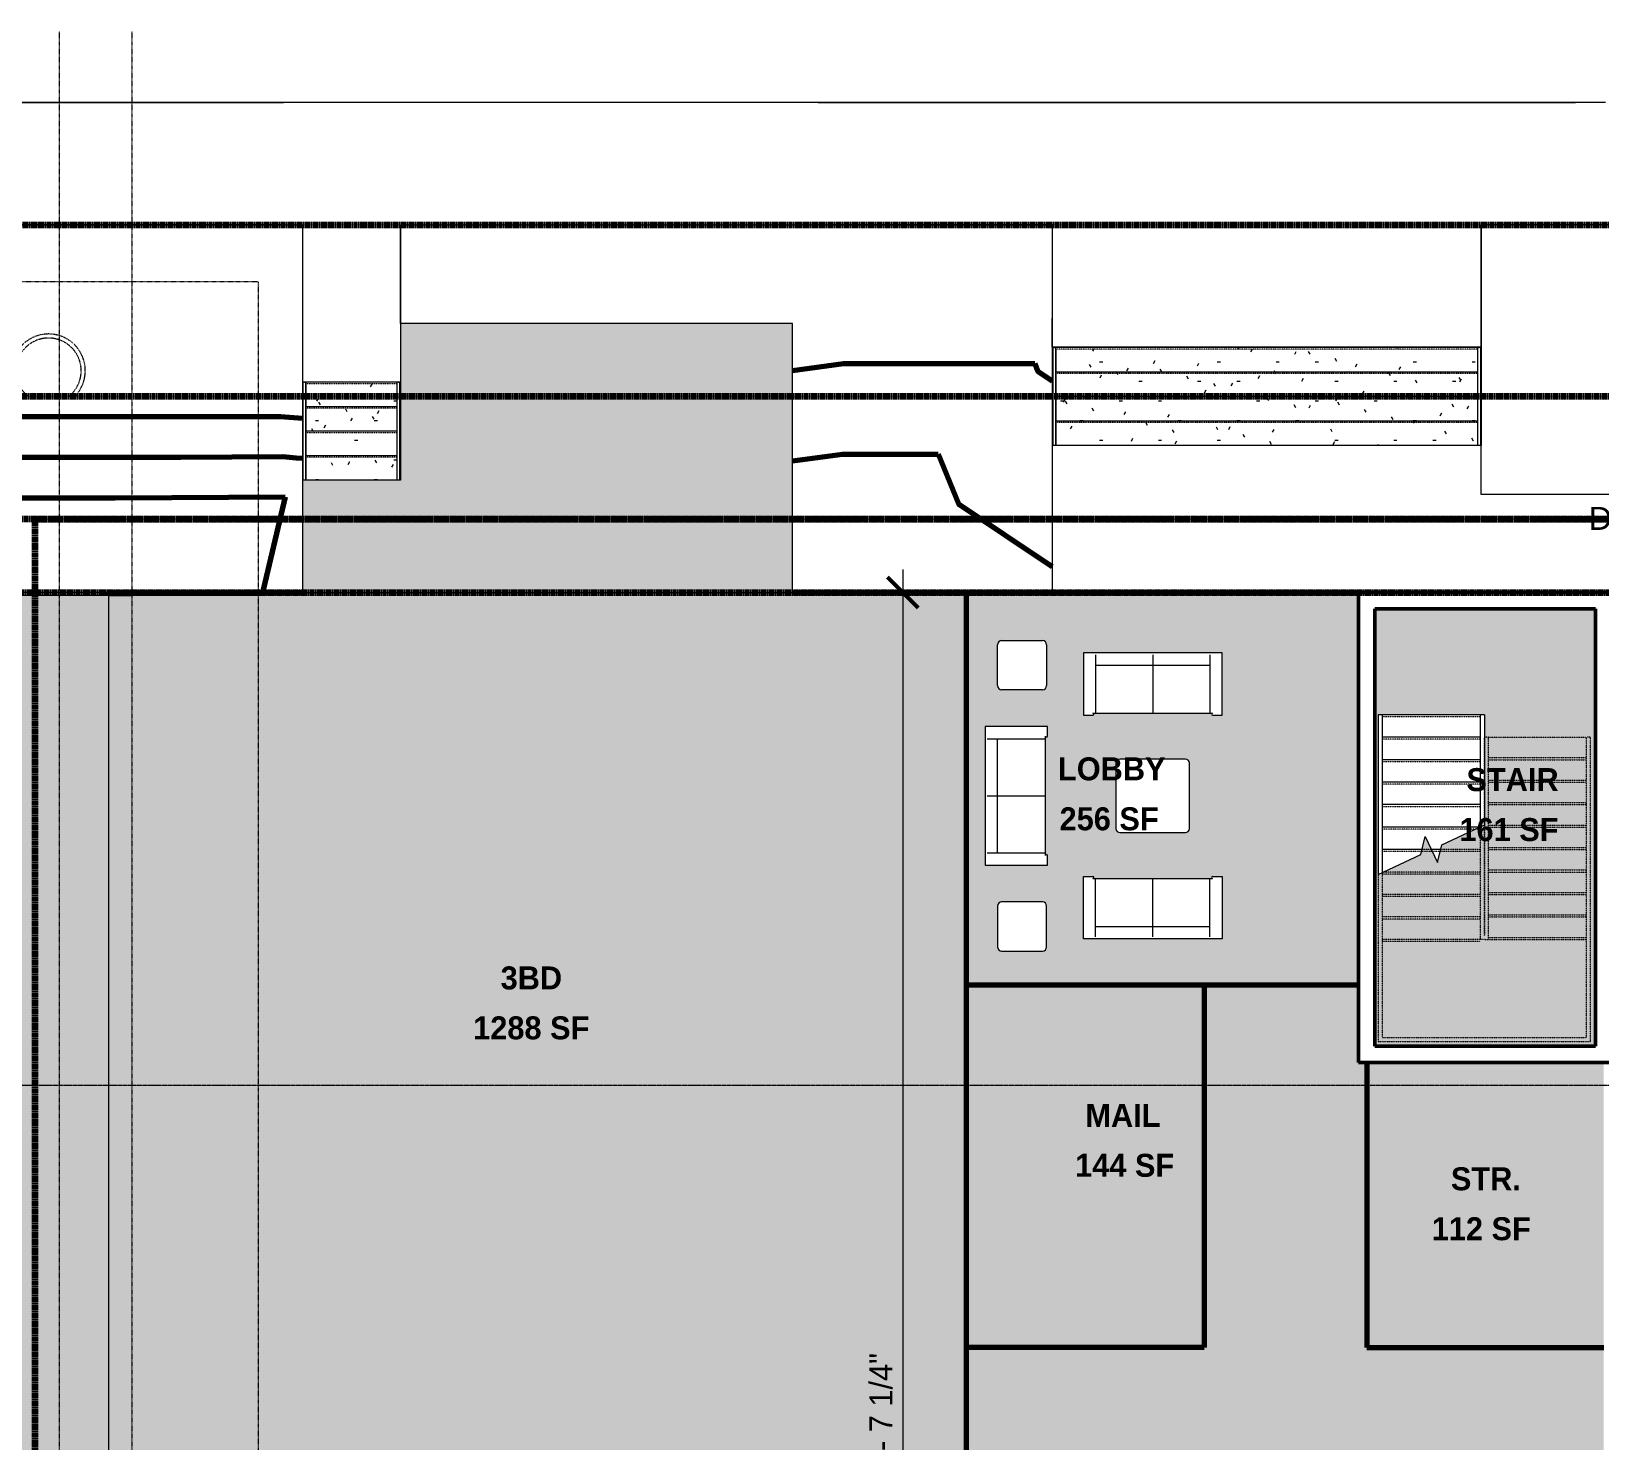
# Model space of a CAD drawing. Header units: inches. Extents: x -4292 to -464, y 9706 to 12474.
# Drawn here: x -1925 to -1157, y 11673 to 12363 of the extents above; entities that cross this region are included whole.
import ezdxf

# ---------------------------------------------------------------- set-up
doc = ezdxf.new("R2010")
doc.units = ezdxf.units.IN
doc.header["$MEASUREMENT"] = 0
for name, pattern in [('Aligning Line 1_8_', [0.25, 0.125, -0.125]), ('Dash', [0.25, 0.125, -0.125]), ('Double Dash 3_8_', [1, 0.375, -0.125, 0.125, -0.125, 0.125, -0.125]), ('Grid Line 1_2_', [0.875, 0.5, -0.125, 0.125, -0.125]), ('Overhead 1_16_', [0.101562, 0.0625, -0.039062])]:
    doc.linetypes.add(name, pattern=pattern)
for name, color, linetype, lineweight in [('A-ANNO-DIMS', 211, 'Continuous', 9), ('A-ANNO-DIMS-120', 211, 'Continuous', 9), ('A-AREA-1', 133, 'Continuous', 70), ('A-AREA-IDEN', 2, 'Continuous', 9), ('A-AREA-PATT-1', 10, 'Continuous', 9), ('A-DETL-GENF-HDLN-1', 9, 'Dash', 9), ('A-FLOR-1', 53, 'Continuous', 13), ('A-FLOR-HRAL-1', 9, 'Continuous', 9), ('A-FLOR-LEVL-TEXT-1', 253, 'Continuous', 9), ('A-FLOR-PATT-1', 254, 'Continuous', 9), ('A-FLOR-PATT-2', 9, 'Continuous', 9), ('A-WALL-1', 253, 'Continuous', 50), ('C-PROP-LINE', 91, 'Double Dash 3_8_', 140), ('C-PROP-LINE-1', 170, 'Double Dash 3_8_', 140), ('C-TOPO', 7, 'Continuous', 9), ('C-TOPO-MAJR-1', 130, 'Continuous', 70), ('G-ANNO-SYMB', 111, 'Aligning Line 1_8_', 9), ('G-ANNO-SYMB-1', 147, 'Aligning Line 1_8_', 9), ('I-FURN-1', 9, 'Continuous', 9), ('S-GRID-1', 1, 'Grid Line 1_2_', 9), ('S-STRS', 31, 'Continuous', 9), ('S-STRS-1', 9, 'Continuous', 9), ('S-STRS-2', 9, 'Overhead 1_16_', 9), ('S-STRS-MBND-1', 9, 'Overhead 1_16_', 9), ('S-STRS-MBND-2', 9, 'Continuous', 9)]:
    doc.layers.add(name, color=color, linetype=linetype, lineweight=lineweight)
doc.layers.add('A-AREA-PATT-2', color=7, linetype='Continuous', lineweight=9, transparency=1)
doc.layers.add('A-AREA-PATT-3', color=10, linetype='Continuous', lineweight=9, transparency=1)
doc.styles.add('Arial', font='arial.ttf', dxfattribs={"height": 11.25})
doc.styles.add('Century Gothic', font='ufonts.com_century-gothic.ttf', dxfattribs={"height": 11.25})
doc.styles.add('Century Gothic_B', font='GOTHICB.TTF', dxfattribs={"height": 11.25})
doc.dimstyles.new('OD__1_8__Tol__', dxfattribs={"dimscale": 12, "dimtxt": 11.746893, "dimasz": 1.25, "dimexe": 0.9375, "dimexo": 0.625, "dimgap": 0.15625, "dimtad": 1, "dimdec": 3, "dimrnd": 0.125, "dimzin": 3, "dimdsep": 46, "dimlunit": 4, "dimtxsty": 'Century Gothic', "dimblk1": 'OBLIQUE', "dimblk2": 'OBLIQUE', "dimsah": 1, "dimcen": 0.09, "dimdle": 0.9375, "dimazin": 0, "dimtfac": 1, "dimtdec": 4, "dimtix": 1, "dimtmove": 0, "dimatfit": 3, "dimfxl": 1, "dimtvp": 1, "dimtfill": 1, "dimfrac": 2, "dimtolj": 1, "dimtzin": 0, "dimarcsym": 2})
pattern_1 = [(0, (0, 0), (38.4, 9.6), [1.584, -27.216, 1.584, -27.216, -153.6]), (0, (0, 0), (38.4, 9.6), [-57.6, 1.584, -56.016, 1.584, -27.216, -67.2]), (0, (0, 0), (38.4, 9.6), [-144, 1.584, -17.616, 1.584, -46.416]), (120, (14.4, 4.8), (-27.513844, 28.4553755), [1.584, -27.216, 1.584, -27.216, -153.6]), (120, (14.4, 4.8), (-27.513844, 28.4553755), [-57.6, 1.584, -56.016, 1.584, -27.216, -67.2]), (120, (14.4, 4.8), (-27.513844, 28.4553755), [-144, 1.584, -17.616, 1.584, -46.416]), (240, (19.2, 24), (-10.886156, -38.0553755), [1.584, -27.216, 1.584, -27.216, -153.6]), (240, (19.2, 24), (-10.886156, -38.0553755), [-57.6, 1.584, -56.016, 1.584, -27.216, -67.2]), (240, (19.2, 24), (-10.886156, -38.0553755), [-144, 1.584, -17.616, 1.584, -46.416])]

# ---------------------------------------------------------------- blocks, each defined once
blk = doc.blocks.new('DIMBLOCK8-FLOOR PLAN - 1ST FLOOR')
at = {"layer": 'A-ANNO-DIMS-120', "lineweight": 50}
for p, q in [((-1497.96, 12088.59), (-1505.46, 12096.09)), ((-1497.96, 12088.59), (-1490.46, 12081.09)), ((-1497.96, 11277.29), (-1505.46, 11284.79)), ((-1497.96, 11277.29), (-1490.46, 11269.79))]:
    blk.add_line(p, q, dxfattribs=at)
at = {"layer": 'A-ANNO-DIMS-120'}
for p, q in [((-1497.96, 12099.84), (-1497.96, 11277.29)), ((-1494.85, 12088.59), (-1509.21, 12088.59)), ((-1497.96, 12088.59), (-1494.85, 12088.59)), ((-1494.85, 11277.29), (-1509.21, 11277.29)), ((-1497.96, 11277.29), (-1494.85, 11277.29))]:
    blk.add_line(p, q, dxfattribs=at)
at = {"layer": 'A-ANNO-DIMS-120', "color": 0, "insert": (-1514.25, 11644.53), "char_height": 11.25, "width": 92.1851, "attachment_point": 1, "rotation": 90, "line_spacing_factor": 0.984502, "style": 'Century Gothic', "bg_fill": 3, "box_fill_scale": 1.25, "bg_fill_color": 256, "bg_fill_true_color": 13158600, "bg_fill_transparency": 0}
blk.add_mtext('67\' - 7 1/4"', dxfattribs=at)
blk = doc.blocks.new('_Oblique')
at = {"color": 0, "linetype": 'ByBlock', "lineweight": -2}
blk.add_line((-0.5, -0.5), (0.5, 0.5), dxfattribs=at)

msp = doc.modelspace()

# ---------------------------------------------------------------- hatches: boundary and pattern name
at = {"layer": 'A-AREA-PATT-2'}
h = msp.add_hatch(color=256, dxfattribs=at)
h.paths.add_polyline_path([(-1466.72374, 11896.5894), (-1274.72374, 11896.5894), (-1274.72374, 12088.5894), (-1466.72374, 12088.5894), (-1466.72374, 12031.21296)], flags=0)
h.paths.add_polyline_path([(-1429.51276, 11913.11658), (-1449.52851, 11913.11658), (-1450.04615, 11913.18472), (-1450.52851, 11913.38453), (-1450.94273, 11913.70236), (-1451.26056, 11914.11658), (-1451.46036, 11914.59894), (-1451.52851, 11915.11658), (-1451.52851, 11935.13232), (-1451.46036, 11935.64996), (-1451.26056, 11936.13232), (-1450.94273, 11936.54654), (-1450.52851, 11936.86437), (-1450.04615, 11937.06418), (-1449.52851, 11937.13232), (-1429.51276, 11937.13232), (-1428.99513, 11937.06418), (-1428.51276, 11936.86437), (-1428.09855, 11936.54654), (-1427.78071, 11936.13232), (-1427.58091, 11935.64996), (-1427.51276, 11935.13232), (-1427.51276, 11915.11658), (-1427.58091, 11914.59894), (-1427.78071, 11914.11658), (-1428.09855, 11913.70236), (-1428.51276, 11913.38453), (-1428.99513, 11913.18472)], flags=0)
h.paths.add_polyline_path([(-1363.97904, 11919.07721), (-1409.51276, 11919.07721), (-1409.51276, 11949.58902), (-1404.65555, 11949.56184), (-1404.46005, 11949.44488), (-1404.33268, 11949.22426), (-1404.33268, 11948.96952), (-1404.56198, 11948.6707), (-1404.68067, 11948.60476), (-1346.43147, 11948.62153), (-1346.65209, 11948.74891), (-1346.79623, 11949.09689), (-1346.7303, 11949.34295), (-1346.55017, 11949.52308), (-1346.3041, 11949.58902), (-1341.59938, 11949.58902), (-1341.59938, 11919.07721), (-1354.87424, 11919.07721)], flags=0)
h.paths.add_polyline_path([(-1428.04032, 11955.13232), (-1457.56788, 11955.13232), (-1457.56788, 12023.04571), (-1427.05607, 12023.04571), (-1427.07284, 12018.21361), (-1427.20021, 12017.993), (-1427.42083, 12017.86563), (-1427.67557, 12017.86563), (-1427.97439, 12018.09492), (-1428.04032, 12018.21361), (-1428.02355, 11959.96442), (-1427.89618, 11960.18503), (-1427.5482, 11960.32917), (-1427.30213, 11960.26324), (-1427.122, 11960.08311), (-1427.05607, 11959.83705), (-1427.05607, 11955.13232)], flags=0)
h.paths.add_polyline_path([(-1391.55607, 11971.08902), (-1392.07371, 11971.15717), (-1392.55607, 11971.35697), (-1392.97029, 11971.6748), (-1393.28812, 11972.08902), (-1393.48792, 11972.57138), (-1393.55607, 11973.08902), (-1393.55607, 12005.08902), (-1393.48792, 12005.60665), (-1393.28812, 12006.08902), (-1392.97029, 12006.50323), (-1392.55607, 12006.82107), (-1392.07371, 12007.02087), (-1391.55607, 12007.08902), (-1359.55607, 12007.08902), (-1359.03843, 12007.02087), (-1358.55607, 12006.82107), (-1358.14186, 12006.50323), (-1357.82402, 12006.08902), (-1357.62422, 12005.60665), (-1357.55607, 12005.08902), (-1357.55607, 11973.08902), (-1357.62422, 11972.57138), (-1357.82402, 11972.08902), (-1358.14186, 11971.6748), (-1358.55607, 11971.35697), (-1359.03843, 11971.15717), (-1359.55607, 11971.08902)], flags=0)
h.paths.add_polyline_path([(-1404.80804, 12028.58902), (-1409.51276, 12028.58902), (-1409.51276, 12059.10083), (-1341.59938, 12059.10083), (-1341.59938, 12028.58902), (-1346.43147, 12028.60579), (-1346.65209, 12028.73316), (-1346.77946, 12028.95377), (-1346.77946, 12029.20851), (-1346.55017, 12029.50734), (-1346.43147, 12029.57327), (-1404.68067, 12029.5565), (-1404.46005, 12029.42913), (-1404.31591, 12029.08114), (-1404.38185, 12028.83508), (-1404.56198, 12028.65495), (-1404.68067, 12028.60579)], flags=0)
h.paths.add_polyline_path([(-1449.52851, 12041.04571), (-1450.04615, 12041.11386), (-1450.52851, 12041.31366), (-1450.94273, 12041.6315), (-1451.26056, 12042.04571), (-1451.46036, 12042.52807), (-1451.52851, 12043.04571), (-1451.47895, 12063.43795), (-1451.46036, 12063.5791), (-1451.26056, 12064.06146), (-1450.94273, 12064.47567), (-1450.52851, 12064.79351), (-1450.04615, 12064.99331), (-1449.52851, 12065.06146), (-1429.51276, 12065.06146), (-1428.99513, 12064.99331), (-1428.51276, 12064.79351), (-1428.09855, 12064.47567), (-1427.78071, 12064.06146), (-1427.58091, 12063.5791), (-1427.51276, 12063.06146), (-1427.51276, 12043.04571), (-1427.58091, 12042.52807), (-1427.78071, 12042.04571), (-1428.09855, 12041.6315), (-1428.51276, 12041.31366), (-1428.99513, 12041.11386), (-1429.51276, 12041.04571), (-1437.90657, 12041.04571)], flags=0)
h = msp.add_hatch(color=256, dxfattribs=at)
h.paths.add_polyline_path([(-1266.72374, 11866.5894), (-1158.72374, 11866.5894), (-1158.72374, 12080.5894), (-1266.72374, 12080.5894), (-1266.72374, 11895.41698)], flags=0)
h.paths.add_polyline_path([(-1265.16124, 11950.6529), (-1265.16124, 12028.7769), (-1213.16124, 12028.7769), (-1213.16124, 11974.9009), (-1234.06326, 11965.15412), (-1236.1897, 11956.40442), (-1242.13277, 11969.14937), (-1244.25922, 11960.39967), (-1263.16124, 11951.58551)], flags=0)
for points in [[(-1350.34874, 11718.9894), (-1350.34874, 11896.5894), (-1466.72374, 11896.5894), (-1466.72374, 11718.9894), (-1465.13205, 11718.9894)], [(-1230.53624, 11718.9894), (-1154.72374, 11718.9894), (-1154.72374, 11858.5894), (-1270.72374, 11858.5894), (-1270.72374, 11718.9894), (-1244.61642, 11718.9894)]]:
    msp.add_hatch(color=256, dxfattribs=at).paths.add_polyline_path(points, flags=0)
at = {"layer": 'A-AREA-PATT-3'}
msp.add_hatch(color=256, dxfattribs=at).paths.add_polyline_path([(-1334.34874, 10050.9894), (-1274.72374, 10050.9894), (-1274.72374, 10280.9894), (-1270.72374, 10280.9894), (-1270.72374, 10379.7894), (-1154.72374, 10379.7894), (-1154.72374, 11718.9894), (-1270.72374, 11718.9894), (-1270.72374, 11858.5894), (-1274.72374, 11858.5894), (-1274.72374, 11896.5894), (-1350.34874, 11896.5894), (-1350.34874, 11718.9894), (-1466.72374, 11718.9894), (-1466.72374, 11646.9894), (-1322.72374, 11646.9894), (-1322.72374, 11582.5894), (-1226.72374, 11582.5894), (-1226.72374, 10451.7894), (-1418.72374, 10451.7894), (-1418.72374, 10379.7894), (-1334.34874, 10379.7894), (-1334.34874, 10058.9894)], flags=0)
at = {"layer": 'S-STRS'}
h = msp.add_hatch(dxfattribs=at)
h.set_pattern_fill('FP_3', color=256, style=0, pattern_type=2)
h.set_pattern_definition(pattern_1)
h.paths.add_polyline_path([(-1424.72369, 12196.5894), (-1424.47374, 12196.5894), (-1424.47374, 12208.5894), (-1424.72369, 12208.5894), (-1424.72369, 12197.28546)], flags=0)
h.paths.add_polyline_path([(-1354.87424, 12196.5894), (-1216.47374, 12196.5894), (-1216.47374, 12208.5894), (-1422.97374, 12208.5894), (-1422.97374, 12196.5894), (-1402.15819, 12196.5894)], flags=0)
h.paths.add_polyline_path([(-1214.72374, 12196.5894), (-1214.72374, 12208.5894), (-1214.97374, 12208.5894), (-1214.97374, 12196.5894)], flags=0)
h = msp.add_hatch(dxfattribs=at)
h.set_pattern_fill('FP_4', color=256, style=0, pattern_type=2)
h.set_pattern_definition(pattern_1)
h.paths.add_polyline_path([(-1354.87424, 12184.5894), (-1216.47374, 12184.5894), (-1216.47374, 12196.5894), (-1422.97374, 12196.5894), (-1422.97374, 12184.5894), (-1379.87416, 12184.5894)], flags=0)
h.paths.add_polyline_path([(-1424.47374, 12184.5894), (-1424.47374, 12196.5894), (-1424.72369, 12196.5894), (-1424.72369, 12184.5894)], flags=0)
h.paths.add_polyline_path([(-1214.72374, 12184.5894), (-1214.72374, 12196.5894), (-1214.97374, 12196.5894), (-1214.97374, 12184.5894)], flags=0)
h = msp.add_hatch(dxfattribs=at)
h.set_pattern_fill('FP_5', color=256, style=0, pattern_type=2)
h.set_pattern_definition(pattern_1)
h.paths.add_polyline_path([(-1783.91994, 12179.6019), (-1745.67374, 12179.6019), (-1745.67374, 12191.6019), (-1790.17374, 12191.6019), (-1790.17374, 12179.6019)], flags=0)
h.paths.add_polyline_path([(-1743.92374, 12179.6019), (-1743.92374, 12191.6019), (-1744.17374, 12191.6019), (-1744.17374, 12179.6019)], flags=0)
h.paths.add_polyline_path([(-1791.67374, 12179.6019), (-1791.67374, 12191.6019), (-1791.92374, 12191.6019), (-1791.92374, 12179.6019)], flags=0)
h = msp.add_hatch(dxfattribs=at)
h.set_pattern_fill('FP_5', color=256, style=0, pattern_type=2)
h.set_pattern_definition(pattern_1)
h.paths.add_polyline_path([(-1791.92374, 12167.6019), (-1791.67374, 12167.6019), (-1791.67374, 12179.6019), (-1791.92374, 12179.6019), (-1791.92374, 12169.06274)], flags=0)
h.paths.add_polyline_path([(-1743.92374, 12167.6019), (-1743.92374, 12179.6019), (-1744.17374, 12179.6019), (-1744.17374, 12167.6019)], flags=0)
h.paths.add_polyline_path([(-1745.67374, 12167.6019), (-1745.67374, 12179.6019), (-1790.17374, 12179.6019), (-1790.17374, 12167.6019), (-1746.67779, 12167.6019)], flags=0)
h = msp.add_hatch(dxfattribs=at)
h.set_pattern_fill('FP_3', color=256, style=0, pattern_type=2)
h.set_pattern_definition(pattern_1)
h.paths.add_polyline_path([(-1354.87424, 12172.5894), (-1216.47374, 12172.5894), (-1216.47374, 12184.5894), (-1422.97374, 12184.5894), (-1422.97374, 12172.5894), (-1357.59012, 12172.5894)], flags=0)
h.paths.add_polyline_path([(-1424.47374, 12172.5894), (-1424.47374, 12184.5894), (-1424.72369, 12184.5894), (-1424.72369, 12172.5894)], flags=0)
h.paths.add_polyline_path([(-1214.72374, 12172.5894), (-1214.72374, 12184.5894), (-1214.97374, 12184.5894), (-1214.97374, 12172.5894)], flags=0)
h = msp.add_hatch(dxfattribs=at)
h.set_pattern_fill('FP_4', color=256, style=0, pattern_type=2)
h.set_pattern_definition(pattern_1)
h.paths.add_polyline_path([(-1335.30608, 12160.5894), (-1216.47374, 12160.5894), (-1216.47374, 12172.5894), (-1422.97374, 12172.5894), (-1422.97374, 12160.5894), (-1354.87424, 12160.5894)], flags=0)
h.paths.add_polyline_path([(-1424.47374, 12160.5894), (-1424.47374, 12172.5894), (-1424.72369, 12172.5894), (-1424.72369, 12160.5894)], flags=0)
h.paths.add_polyline_path([(-1214.72374, 12160.5894), (-1214.72374, 12172.5894), (-1214.97374, 12172.5894), (-1214.97374, 12160.5894)], flags=0)
h = msp.add_hatch(dxfattribs=at)
h.set_pattern_fill('FP_5', color=256, style=0, pattern_type=2)
h.set_pattern_definition(pattern_1)
h.paths.add_polyline_path([(-1791.92374, 12155.6019), (-1791.67374, 12155.6019), (-1791.67374, 12167.6019), (-1791.92374, 12167.6019), (-1791.92374, 12155.76734)], flags=0)
h.paths.add_polyline_path([(-1744.17374, 12155.6019), (-1743.92377, 12155.6019), (-1743.92374, 12167.6019), (-1744.17374, 12167.6019), (-1744.17374, 12155.76734)], flags=0)
h.paths.add_polyline_path([(-1790.17374, 12155.6019), (-1745.67374, 12155.6019), (-1745.67374, 12167.6019), (-1790.17374, 12167.6019), (-1790.17374, 12155.76734)], flags=0)
h = msp.add_hatch(dxfattribs=at)
h.set_pattern_fill('FP_5', color=256, style=0, pattern_type=2)
h.set_pattern_definition(pattern_1)
h.paths.add_polyline_path([(-1780.37803, 12143.6019), (-1745.67374, 12143.6019), (-1745.67374, 12155.6019), (-1790.17374, 12155.6019), (-1790.17374, 12144.4425)], flags=0)
h.paths.add_polyline_path([(-1744.17374, 12143.6019), (-1743.92377, 12143.6019), (-1743.92377, 12155.6019), (-1744.17374, 12155.6019), (-1744.17374, 12143.67353)], flags=0)
h.paths.add_polyline_path([(-1791.67374, 12144.57121), (-1791.67374, 12155.6019), (-1791.92374, 12155.6019), (-1791.92374, 12144.59267)], flags=0)

# ---------------------------------------------------------------- linework, layer by layer
at = {"layer": 'A-AREA-1'}
for p, q in [((-1886.72374, 12088.5894), (-1791.92374, 12088.5894)), ((-1886.72374, 12088.5894), (-1886.72374, 12087.1894)), ((-1886.72374, 12087.1894), (-1886.72374, 12088.5894)), ((-1466.72374, 11646.9894), (-1466.72374, 12088.5894)), ((-1466.72374, 11896.5894), (-1274.72374, 11896.5894)), ((-1350.34874, 11896.5894), (-1350.34874, 11718.9894)), ((-1270.72374, 11858.5894), (-1270.72374, 11718.9894)), ((-1350.34874, 11718.9894), (-1466.72374, 11718.9894)), ((-1270.72374, 11718.9894), (-1154.72374, 11718.9894))]:
    msp.add_line(p, q, dxfattribs=at)
at = {"layer": 'A-DETL-GENF-HDLN-1'}
for radius, start, end in [(18, 0, 224.12078141), (16, 0, 231.93838967), (16, 308.33438579, 0), (18, 315.63325962, 0)]:
    msp.add_arc((-1916.23544, 12197.2048), radius, start, end, dxfattribs=at)
at = {"layer": 'A-FLOR-1'}
for p, q in [((-1551.92374, 12220.4019), (-1743.92374, 12220.4019)), ((-1743.92374, 12220.4019), (-1743.92374, 12143.6019)), ((-1551.92374, 12088.5894), (-1551.92374, 12220.4019)), ((-1424.47374, 12160.5894), (-1424.72374, 12160.5894)), ((-1424.72374, 12160.5894), (-1424.72374, 12088.5894)), ((-1216.47374, 12160.5894), (-1422.97374, 12160.5894)), ((-1214.72374, 12160.5894), (-1214.97374, 12160.5894)), ((-1214.72374, 12136.5894), (-1214.72374, 12160.5894)), ((-1791.67374, 12143.6019), (-1791.92374, 12143.6019)), ((-1791.92374, 12143.6019), (-1791.92374, 12088.5894)), ((-1745.67374, 12143.6019), (-1790.17374, 12143.6019)), ((-1743.92374, 12143.6019), (-1744.17374, 12143.6019)), ((-1150.72374, 12136.5894), (-1214.72374, 12136.5894)), ((-1791.92374, 12088.5894), (-1941.22374, 12088.5894)), ((-1886.72374, 12087.1894), (-1933.32374, 12087.1894)), ((-1886.72374, 11277.2894), (-1886.72374, 12087.1894)), ((-1791.92374, 12088.5894), (-1551.92374, 12088.5894))]:
    msp.add_line(p, q, dxfattribs=at)
at = {"layer": 'A-FLOR-HRAL-1'}
for p, q in [((-1424.47374, 12208.5894), (-1424.47374, 12160.5894)), ((-1422.97374, 12208.5894), (-1424.47374, 12208.5894)), ((-1424.47374, 12208.5894), (-1424.47374, 12160.5894)), ((-1422.97374, 12160.5894), (-1422.97374, 12208.5894)), ((-1422.97374, 12208.5894), (-1422.97374, 12160.5894)), ((-1216.47374, 12208.5894), (-1216.47374, 12160.5894)), ((-1214.97374, 12208.5894), (-1216.47374, 12208.5894)), ((-1216.47374, 12208.5894), (-1216.47374, 12160.5894)), ((-1214.97374, 12160.5894), (-1214.97374, 12208.5894)), ((-1214.97374, 12208.5894), (-1214.97374, 12160.5894)), ((-1791.67374, 12191.6019), (-1791.67374, 12143.6019)), ((-1790.17374, 12191.6019), (-1791.67374, 12191.6019)), ((-1791.67374, 12191.6019), (-1791.67374, 12143.6019)), ((-1790.17374, 12143.6019), (-1790.17374, 12191.6019)), ((-1790.17374, 12191.6019), (-1790.17374, 12143.6019)), ((-1745.67374, 12191.6019), (-1745.67374, 12143.6019)), ((-1744.17374, 12191.6019), (-1745.67374, 12191.6019)), ((-1745.67374, 12191.6019), (-1745.67374, 12143.6019)), ((-1744.17374, 12143.6019), (-1744.17374, 12191.6019)), ((-1744.17374, 12191.6019), (-1744.17374, 12143.6019)), ((-1422.97374, 12160.5894), (-1424.47374, 12160.5894)), ((-1214.97374, 12160.5894), (-1216.47374, 12160.5894)), ((-1790.17374, 12143.6019), (-1791.67374, 12143.6019)), ((-1744.17374, 12143.6019), (-1745.67374, 12143.6019))]:
    msp.add_line(p, q, dxfattribs=at)
at = {"layer": 'A-FLOR-HRAL-1', "flags": 128}
for points in [[(-1423.80594, 12208.5894), (-1423.72374, 12208.5894), (-1423.64153, 12208.5894)], [(-1215.80594, 12208.5894), (-1215.72374, 12208.5894), (-1215.64153, 12208.5894)], [(-1791.00594, 12191.6019), (-1790.92374, 12191.6019), (-1790.84153, 12191.6019)], [(-1745.00594, 12191.6019), (-1744.92374, 12191.6019), (-1744.84153, 12191.6019)], [(-1423.64153, 12160.5894), (-1423.72374, 12160.5894), (-1423.80594, 12160.5894)], [(-1215.64153, 12160.5894), (-1215.72374, 12160.5894), (-1215.80594, 12160.5894)], [(-1790.84153, 12143.6019), (-1790.92374, 12143.6019), (-1791.00594, 12143.6019)], [(-1744.84153, 12143.6019), (-1744.92374, 12143.6019), (-1745.00594, 12143.6019)]]:
    msp.add_lwpolyline(points, dxfattribs=at)
at = {"layer": 'A-WALL-1'}
for p, q in [((-1150.72374, 12088.5894), (-1274.72374, 12088.5894)), ((-1274.72374, 12088.5894), (-1274.72374, 12080.5894)), ((-1274.72374, 12080.5894), (-1274.72374, 11858.5894)), ((-1266.72374, 12080.5894), (-1158.72374, 12080.5894)), ((-1266.72374, 11866.5894), (-1266.72374, 12080.5894)), ((-1158.72374, 12080.5894), (-1158.72374, 11866.5894)), ((-1158.72374, 11866.5894), (-1266.72374, 11866.5894)), ((-1274.72374, 11858.5894), (-1266.72374, 11858.5894)), ((-1266.72374, 11858.5894), (-1150.72374, 11858.5894))]:
    msp.add_line(p, q, dxfattribs=at)
at = {"layer": 'C-PROP-LINE'}
msp.add_line((-1922.72374, 11241.3894), (-1922.72374, 12124.5894), dxfattribs=at)
at = {"layer": 'C-PROP-LINE-1'}
for p, q in [((-3989.61052, 12268.68951), (-629.56306, 12268.68951)), ((-3929.52303, 12184.68951), (-712.51, 12184.68951))]:
    msp.add_line(p, q, dxfattribs=at)
at = {"layer": 'C-TOPO'}
for p, q in [((-1969.36102, 12328.58936), (-1880.52374, 12328.58936)), ((-1880.52374, 12328.58936), (-1969.36102, 12328.58936)), ((-1880.52374, 12328.58936), (-1801.12976, 12328.58936)), ((-1801.12976, 12328.58936), (-1880.52374, 12328.58936)), ((-1539.35852, 12328.58936), (-1801.12976, 12328.58936)), ((-1539.35852, 12328.58936), (-1801.12976, 12328.58936)), ((-1168.47684, 12328.58936), (-1539.35852, 12328.58936)), ((-1539.35852, 12328.58936), (-1168.47684, 12328.58936)), ((-1153.8967, 12328.58936), (-1168.47684, 12328.58936)), ((-1153.8967, 12328.58936), (-1168.47684, 12328.58936)), ((-1883.83099, 12268.58936), (-1975.39032, 12268.58936)), ((-1975.39032, 12268.58936), (-1883.83099, 12268.58936)), ((-1883.83099, 12268.58936), (-1802.00427, 12268.58936)), ((-1802.00427, 12268.58936), (-1883.83099, 12268.58936)), ((-1802.00427, 12268.58936), (-1791.92377, 12268.58936)), ((-1802.00427, 12268.58936), (-1791.92377, 12268.58936)), ((-1791.92377, 12268.58936), (-1791.92377, 12191.6019)), ((-1791.92377, 12268.58936), (-1791.92377, 12191.6019)), ((-1743.92377, 12220.4019), (-1743.92377, 12268.58936)), ((-1743.92377, 12268.58936), (-1532.21237, 12268.58936)), ((-1743.92377, 12268.58936), (-1532.21237, 12268.58936)), ((-1743.92377, 12268.58936), (-1743.92377, 12220.4019)), ((-1532.21237, 12268.58936), (-1424.72369, 12268.58936)), ((-1424.72369, 12268.58936), (-1532.21237, 12268.58936)), ((-1424.72369, 12268.58936), (-1424.72369, 12222.81226)), ((-1424.72369, 12268.58936), (-1424.72369, 12222.81226)), ((-1214.72369, 12222.81226), (-1214.72369, 12268.58936)), ((-1149.96661, 12268.58936), (-1214.72369, 12268.58936)), ((-1149.96661, 12268.58936), (-1214.72369, 12268.58936)), ((-1214.72369, 12268.58936), (-1214.72369, 12222.81226)), ((-1424.72369, 12208.74097), (-1424.72369, 12222.81226)), ((-1424.72369, 12222.81226), (-1424.72369, 12208.74097)), ((-1214.72369, 12208.74097), (-1214.72369, 12222.81226)), ((-1214.72369, 12222.81226), (-1214.72369, 12208.74097)), ((-1214.72369, 12208.74097), (-1424.72369, 12208.74097)), ((-1424.72369, 12208.74097), (-1214.72369, 12208.74097)), ((-1791.92377, 12144.59267), (-1791.92377, 12143.6019)), ((-1791.92377, 12144.59267), (-1791.92377, 12143.6019)), ((-1886.72374, 12087.1897), (-1875.29608, 12087.1897)), ((-1811.8158, 12087.1897), (-1875.29608, 12087.1897))]:
    msp.add_line(p, q, dxfattribs=at)
at = {"layer": 'C-TOPO-MAJR-1'}
for p, q in [((-1551.92374, 12197.24646), (-1527.00628, 12200.68239)), ((-1527.00624, 12200.68239), (-1433.34079, 12200.68239)), ((-1551.92374, 12153.05449), (-1527.49851, 12156.42255)), ((-1527.49847, 12156.42255), (-1480.66576, 12156.42255)), ((-1800.28561, 12135.52881), (-1811.81574, 12087.1894))]:
    msp.add_line(p, q, dxfattribs=at)
at = {"layer": 'C-TOPO-MAJR-1', "flags": 128}
for points in [[(-1433.34067, 12200.6821), (-1431.79409, 12196.92113), (-1424.72374, 12192.20957)], [(-1981.64308, 12174.74677), (-1905.35071, 12174.74677), (-1887.49507, 12174.73797), (-1819.31234, 12174.73797), (-1802.63898, 12174.85739)], [(-1802.63891, 12174.85739), (-1800.47124, 12174.67137), (-1791.92374, 12173.93789)], [(-1480.66564, 12156.42226), (-1470.62458, 12132.00438), (-1424.72374, 12101.41687)], [(-1939.14064, 12154.86129), (-1885.57373, 12154.83489), (-1851.48236, 12154.83489), (-1801.46228, 12155.19315)], [(-1801.46228, 12155.19315), (-1794.95907, 12154.6351), (-1791.92374, 12154.37463)], [(-2019.75833, 12131.63097), (-1972.93057, 12134.97581), (-1883.65239, 12134.93181), (-1800.28564, 12135.52891)]]:
    msp.add_lwpolyline(points, dxfattribs=at)
at = {"layer": 'G-ANNO-SYMB'}
msp.add_line((-1875.49837, 12363.35796), (-1875.49837, 9706.24032), dxfattribs=at)
at = {"layer": 'G-ANNO-SYMB-1'}
for p, q in [((-1910.95638, 12363.35796), (-1910.95638, 9706.24032)), ((-1813.52288, 12240.74859), (-4009.5295, 12240.74859)), ((-1813.52288, 12240.74859), (-1813.52288, 9846.2766))]:
    msp.add_line(p, q, dxfattribs=at)
at = {"layer": 'I-FURN-1'}
for p, q in [((-1449.52851, 12065.06146), (-1429.51276, 12065.06146)), ((-1451.52851, 12043.04571), (-1451.52851, 12063.06146)), ((-1427.51276, 12063.06146), (-1427.51276, 12043.04571)), ((-1341.59938, 12059.10083), (-1409.51276, 12059.10083)), ((-1409.51276, 12059.10083), (-1409.51276, 12028.58902)), ((-1403.52851, 12058.11658), (-1403.52851, 12053.11658)), ((-1403.52851, 12058.11658), (-1403.52851, 12029.57327)), ((-1375.55607, 12058.11658), (-1375.55607, 12029.57327)), ((-1347.58363, 12058.11658), (-1347.58363, 12053.11658)), ((-1347.58363, 12058.11658), (-1347.58363, 12029.57327)), ((-1341.59938, 12028.58902), (-1341.59938, 12059.10083)), ((-1403.52851, 12053.11658), (-1347.58363, 12053.11658)), ((-1429.51276, 12041.04571), (-1449.52851, 12041.04571)), ((-1409.51276, 12028.58902), (-1404.80804, 12028.58902)), ((-1404.80804, 12029.57327), (-1346.3041, 12029.57327)), ((-1346.3041, 12028.58902), (-1341.59938, 12028.58902)), ((-1457.56788, 12023.04571), (-1457.56788, 11955.13232)), ((-1427.05607, 12023.04571), (-1457.56788, 12023.04571)), ((-1428.04032, 11959.83705), (-1428.04032, 12018.34099)), ((-1427.05607, 12018.34099), (-1427.05607, 12023.04571)), ((-1456.58363, 12017.06146), (-1451.58363, 12017.06146)), ((-1456.58363, 12017.06146), (-1428.04032, 12017.06146)), ((-1451.58363, 11961.11658), (-1451.58363, 12017.06146)), ((-1393.55607, 12005.08902), (-1393.55607, 11973.08902)), ((-1359.55607, 12007.08902), (-1391.55607, 12007.08902)), ((-1357.55607, 11973.08902), (-1357.55607, 12005.08902)), ((-1456.58363, 11989.08902), (-1428.04032, 11989.08902)), ((-1391.55607, 11971.08902), (-1359.55607, 11971.08902)), ((-1456.58363, 11961.11658), (-1451.58363, 11961.11658)), ((-1456.58363, 11961.11658), (-1428.04032, 11961.11658)), ((-1427.05607, 11955.13232), (-1427.05607, 11959.83705)), ((-1457.56788, 11955.13232), (-1427.05607, 11955.13232)), ((-1409.51276, 11949.58902), (-1404.80804, 11949.58902)), ((-1409.51276, 11919.07721), (-1409.51276, 11949.58902)), ((-1346.3041, 11949.58902), (-1341.59938, 11949.58902)), ((-1341.59938, 11949.58902), (-1341.59938, 11919.07721)), ((-1404.80804, 11948.60476), (-1346.3041, 11948.60476)), ((-1403.52851, 11920.06146), (-1403.52851, 11948.60476)), ((-1375.55607, 11920.06146), (-1375.55607, 11948.60476)), ((-1347.58363, 11920.06146), (-1347.58363, 11948.60476)), ((-1451.52851, 11935.13232), (-1451.52851, 11915.11658)), ((-1429.51276, 11937.13232), (-1449.52851, 11937.13232)), ((-1427.51276, 11915.11658), (-1427.51276, 11935.13232)), ((-1341.59938, 11919.07721), (-1409.51276, 11919.07721)), ((-1403.52851, 11925.06146), (-1347.58363, 11925.06146)), ((-1403.52851, 11920.06146), (-1403.52851, 11925.06146)), ((-1347.58363, 11920.06146), (-1347.58363, 11925.06146)), ((-1449.52851, 11913.11658), (-1429.51276, 11913.11658))]:
    msp.add_line(p, q, dxfattribs=at)
for centre, radius, start, end in [((-1449.52851, 12063.06146), 2, 90, 180), ((-1429.51276, 12063.06146), 2, 0, 90), ((-1449.52851, 12043.04571), 2, 180, 270), ((-1429.51276, 12043.04571), 2, 270, 0), ((-1404.80804, 12029.08114), 0.49213, 270, 90), ((-1346.3041, 12029.08114), 0.49213, 90, 270), ((-1427.5482, 12018.34099), 0.49213, 180, 0), ((-1391.55607, 12005.08902), 2, 90, 180), ((-1359.55607, 12005.08902), 2, 0, 90), ((-1391.55607, 11973.08902), 2, 180, 270), ((-1359.55607, 11973.08902), 2, 270, 0), ((-1427.5482, 11959.83705), 0.49213, 0, 180), ((-1404.80804, 11949.09689), 0.49213, 270, 90), ((-1346.3041, 11949.09689), 0.49213, 90, 270), ((-1449.52851, 11935.13232), 2, 90, 180), ((-1429.51276, 11935.13232), 2, 0, 90), ((-1449.52851, 11915.11658), 2, 180, 270), ((-1429.51276, 11915.11658), 2, 270, 0)]:
    msp.add_arc(centre, radius, start, end, dxfattribs=at)
at = {"layer": 'S-STRS-1'}
for p, q in [((-1424.47374, 12208.5894), (-1424.72374, 12208.5894)), ((-1424.72374, 12208.5894), (-1424.72374, 12196.5894)), ((-1216.47374, 12208.5894), (-1422.97374, 12208.5894)), ((-1214.72374, 12208.5894), (-1214.97374, 12208.5894)), ((-1214.72374, 12208.5894), (-1214.72374, 12196.5894)), ((-1424.72374, 12196.5894), (-1424.72374, 12184.5894)), ((-1424.47374, 12196.5894), (-1424.72374, 12196.5894)), ((-1216.47374, 12196.5894), (-1422.97374, 12196.5894)), ((-1214.72374, 12196.5894), (-1214.97374, 12196.5894)), ((-1214.72374, 12196.5894), (-1214.72374, 12184.5894)), ((-1791.67374, 12191.6019), (-1791.92374, 12191.6019)), ((-1791.92374, 12191.6019), (-1791.92374, 12179.6019)), ((-1745.67374, 12191.6019), (-1790.17374, 12191.6019)), ((-1743.92374, 12191.6019), (-1744.17374, 12191.6019)), ((-1791.92374, 12179.6019), (-1791.92374, 12167.6019)), ((-1791.67374, 12179.6019), (-1791.92374, 12179.6019)), ((-1745.67374, 12179.6019), (-1790.17374, 12179.6019)), ((-1743.92374, 12179.6019), (-1744.17374, 12179.6019)), ((-1424.72374, 12184.5894), (-1424.72374, 12172.5894)), ((-1424.47374, 12184.5894), (-1424.72374, 12184.5894)), ((-1216.47374, 12184.5894), (-1422.97374, 12184.5894)), ((-1214.72374, 12184.5894), (-1214.97374, 12184.5894)), ((-1214.72374, 12184.5894), (-1214.72374, 12172.5894)), ((-1424.72374, 12172.5894), (-1424.72374, 12160.5894)), ((-1424.47374, 12172.5894), (-1424.72374, 12172.5894)), ((-1216.47374, 12172.5894), (-1422.97374, 12172.5894)), ((-1214.72374, 12172.5894), (-1214.97374, 12172.5894)), ((-1214.72374, 12172.5894), (-1214.72374, 12160.5894)), ((-1791.92374, 12167.6019), (-1791.92374, 12155.6019)), ((-1791.67374, 12167.6019), (-1791.92374, 12167.6019)), ((-1745.67374, 12167.6019), (-1790.17374, 12167.6019)), ((-1743.92374, 12167.6019), (-1744.17374, 12167.6019)), ((-1424.47374, 12160.5894), (-1424.72374, 12160.5894)), ((-1216.47374, 12160.5894), (-1422.97374, 12160.5894)), ((-1214.72374, 12160.5894), (-1214.97374, 12160.5894)), ((-1791.92374, 12155.6019), (-1791.92374, 12144.59267)), ((-1791.67374, 12155.6019), (-1791.92374, 12155.6019)), ((-1745.67374, 12155.6019), (-1790.17374, 12155.6019)), ((-1743.92374, 12155.6019), (-1744.17374, 12155.6019)), ((-1263.16124, 12028.7769), (-1265.16124, 12028.7769)), ((-1265.16124, 12028.7769), (-1265.16124, 11950.6529)), ((-1263.16124, 12028.7769), (-1263.16124, 12017.7769)), ((-1215.16124, 12028.7769), (-1263.16124, 12028.7769)), ((-1213.16124, 12028.7769), (-1215.16124, 12028.7769)), ((-1215.16124, 12028.7769), (-1215.16124, 12017.7769)), ((-1213.16124, 12028.7769), (-1213.16124, 11974.9009)), ((-1263.16124, 12017.7769), (-1263.16124, 12006.7769)), ((-1215.16124, 12017.7769), (-1263.16124, 12017.7769)), ((-1215.16124, 12017.7769), (-1215.16124, 12006.7769)), ((-1263.16124, 12006.7769), (-1263.16124, 11995.7769)), ((-1215.16124, 12006.7769), (-1263.16124, 12006.7769)), ((-1215.16124, 12006.7769), (-1215.16124, 11995.7769)), ((-1263.16124, 11995.7769), (-1263.16124, 11984.7769)), ((-1215.16124, 11995.7769), (-1263.16124, 11995.7769)), ((-1215.16124, 11995.7769), (-1215.16124, 11984.7769)), ((-1263.16124, 11984.7769), (-1263.16124, 11973.7769)), ((-1215.16124, 11984.7769), (-1263.16124, 11984.7769)), ((-1215.16124, 11984.7769), (-1215.16124, 11973.96828)), ((-1263.16124, 11973.7769), (-1263.16124, 11962.7769)), ((-1215.57166, 11973.7769), (-1263.16124, 11973.7769)), ((-1263.16124, 11962.7769), (-1263.16124, 11951.7769)), ((-1243.68148, 11962.7769), (-1263.16124, 11962.7769)), ((-1234.64099, 11962.7769), (-1239.16124, 11962.7769)), ((-1263.16124, 11951.7769), (-1263.16124, 11951.58551)), ((-1262.75081, 11951.7769), (-1263.16124, 11951.7769))]:
    msp.add_line(p, q, dxfattribs=at)
at = {"layer": 'S-STRS-2'}
for p, q in [((-1424.47374, 12207.8394), (-1424.72374, 12207.8394)), ((-1216.47374, 12207.8394), (-1422.97374, 12207.8394)), ((-1214.72374, 12207.8394), (-1214.97374, 12207.8394)), ((-1424.47374, 12195.8394), (-1424.72374, 12195.8394)), ((-1216.47374, 12195.8394), (-1422.97374, 12195.8394)), ((-1214.72374, 12195.8394), (-1214.97374, 12195.8394)), ((-1791.67374, 12190.8519), (-1791.92374, 12190.8519)), ((-1745.67374, 12190.8519), (-1790.17374, 12190.8519)), ((-1743.92374, 12190.8519), (-1744.17374, 12190.8519)), ((-1424.47374, 12183.8394), (-1424.72374, 12183.8394)), ((-1216.47374, 12183.8394), (-1422.97374, 12183.8394)), ((-1214.72374, 12183.8394), (-1214.97374, 12183.8394)), ((-1791.67374, 12178.8519), (-1791.92374, 12178.8519)), ((-1745.67374, 12178.8519), (-1790.17374, 12178.8519)), ((-1743.92374, 12178.8519), (-1744.17374, 12178.8519)), ((-1424.47374, 12171.8394), (-1424.72374, 12171.8394)), ((-1216.47374, 12171.8394), (-1422.97374, 12171.8394)), ((-1214.72374, 12171.8394), (-1214.97374, 12171.8394)), ((-1791.67374, 12166.8519), (-1791.92374, 12166.8519)), ((-1745.67374, 12166.8519), (-1790.17374, 12166.8519)), ((-1743.92374, 12166.8519), (-1744.17374, 12166.8519)), ((-1791.67374, 12154.8519), (-1791.92374, 12154.8519)), ((-1745.67374, 12154.8519), (-1790.17374, 12154.8519)), ((-1743.92374, 12154.8519), (-1744.17374, 12154.8519)), ((-1215.16124, 12027.7769), (-1263.16124, 12027.7769)), ((-1215.16124, 12016.7769), (-1263.16124, 12016.7769)), ((-1215.16124, 12005.7769), (-1263.16124, 12005.7769)), ((-1215.16124, 11994.7769), (-1263.16124, 11994.7769)), ((-1215.16124, 11983.7769), (-1263.16124, 11983.7769)), ((-1217.71617, 11972.7769), (-1263.16124, 11972.7769)), ((-1243.92451, 11961.7769), (-1263.16124, 11961.7769)), ((-1234.88403, 11961.7769), (-1238.69493, 11961.7769))]:
    msp.add_line(p, q, dxfattribs=at)
at = {"layer": 'S-STRS-MBND-1'}
for p, q in [((-1211.16124, 12017.7769), (-1213.16124, 12017.7769)), ((-1213.16124, 11920.7769), (-1213.16124, 12017.7769)), ((-1211.16124, 11918.7769), (-1211.16124, 12017.7769)), ((-1211.16124, 12017.7769), (-1163.16124, 12017.7769)), ((-1161.16124, 12017.7769), (-1163.16124, 12017.7769)), ((-1163.16124, 11909.79465), (-1163.16124, 12017.7769)), ((-1161.16124, 11909.79465), (-1161.16124, 12017.7769)), ((-1211.16124, 12007.7769), (-1163.16124, 12007.7769)), ((-1211.16124, 12006.7769), (-1163.16124, 12006.7769)), ((-1211.16124, 11996.7769), (-1163.16124, 11996.7769)), ((-1211.16124, 11995.7769), (-1163.16124, 11995.7769)), ((-1211.16124, 11985.7769), (-1163.16124, 11985.7769)), ((-1211.16124, 11984.7769), (-1163.16124, 11984.7769)), ((-1215.16124, 11972.7769), (-1217.71617, 11972.7769)), ((-1215.16124, 11973.7769), (-1215.57166, 11973.7769)), ((-1215.16124, 11973.96828), (-1215.16124, 11920.7769)), ((-1213.16124, 11974.9009), (-1213.16124, 11920.7769)), ((-1211.16124, 11974.7769), (-1163.16124, 11974.7769)), ((-1211.16124, 11973.7769), (-1163.16124, 11973.7769)), ((-1238.69493, 11961.7769), (-1243.92451, 11961.7769)), ((-1239.16124, 11962.7769), (-1243.68148, 11962.7769)), ((-1215.16124, 11961.7769), (-1234.88403, 11961.7769)), ((-1215.16124, 11962.7769), (-1234.64099, 11962.7769)), ((-1211.16124, 11963.7769), (-1163.16124, 11963.7769)), ((-1211.16124, 11962.7769), (-1163.16124, 11962.7769)), ((-1265.16124, 11950.6529), (-1265.16124, 11916.75914)), ((-1263.16124, 11951.58551), (-1263.16124, 11916.75914)), ((-1215.16124, 11950.7769), (-1263.16124, 11950.7769)), ((-1215.16124, 11951.7769), (-1262.75081, 11951.7769)), ((-1211.16124, 11952.7769), (-1163.16124, 11952.7769)), ((-1211.16124, 11951.7769), (-1163.16124, 11951.7769)), ((-1211.16124, 11941.7769), (-1163.16124, 11941.7769)), ((-1215.16124, 11940.7769), (-1263.16124, 11940.7769)), ((-1215.16124, 11939.7769), (-1263.16124, 11939.7769)), ((-1211.16124, 11940.7769), (-1163.16124, 11940.7769)), ((-1215.16124, 11929.7769), (-1263.16124, 11929.7769)), ((-1215.16124, 11928.7769), (-1263.16124, 11928.7769)), ((-1211.16124, 11930.7769), (-1163.16124, 11930.7769)), ((-1211.16124, 11929.7769), (-1163.16124, 11929.7769)), ((-1215.16124, 11918.7769), (-1263.16124, 11918.7769)), ((-1215.16124, 11920.7769), (-1215.16124, 11918.7769)), ((-1215.16124, 11920.7769), (-1215.16124, 11918.7769)), ((-1213.16124, 11918.7769), (-1215.16124, 11918.7769)), ((-1213.16124, 11918.7769), (-1211.16124, 11918.7769)), ((-1211.16124, 11919.7769), (-1163.16124, 11919.7769)), ((-1211.16124, 11918.7769), (-1163.16124, 11918.7769)), ((-1265.16124, 11916.75914), (-1265.16124, 11868.7769)), ((-1215.16124, 11917.7769), (-1263.16124, 11917.7769)), ((-1263.16124, 11916.75914), (-1263.16124, 11870.7769)), ((-1163.16124, 11870.7769), (-1163.16124, 11909.79465)), ((-1161.16124, 11868.7769), (-1161.16124, 11909.79465)), ((-1265.16124, 11868.7769), (-1161.16124, 11868.7769)), ((-1263.16124, 11870.7769), (-1163.16124, 11870.7769))]:
    msp.add_line(p, q, dxfattribs=at)
at = {"layer": 'S-STRS-MBND-2'}
for p, q in [((-1234.06326, 11965.15412), (-1213.16124, 11974.9009)), ((-1244.25922, 11960.39967), (-1242.13277, 11969.14937)), ((-1242.13277, 11969.14937), (-1236.1897, 11956.40442)), ((-1236.1897, 11956.40442), (-1234.06326, 11965.15412)), ((-1265.16124, 11950.6529), (-1244.25922, 11960.39967))]:
    msp.add_line(p, q, dxfattribs=at)

# ---------------------------------------------------------------- texts
at = {"layer": 'A-AREA-IDEN', "char_height": 11.25, "attachment_point": 1, "style": 'Century Gothic_B'}
for s, insert, width in [('LOBBY', (-1421.94034, 12007.92582), 59.46375), ('STAIR', (-1221.93047, 12002.65094), 49.2375), ('256 SF', (-1421.16081, 11983.4682), 57.57), ('161 SF', (-1225.35567, 11978.19332), 57.57), ('3BD', (-1694.85488, 11905.57271), 35.98125), ('1288 SF', (-1708.29583, 11881.11509), 68.55375), ('MAIL', (-1408.54084, 11838.28062), 45.45), ('144 SF', (-1413.54872, 11813.82301), 57.57), ('STR.', (-1229.55214, 11807.22848), 34.845), ('112 SF', (-1238.93009, 11782.77087), 57.57)]:
    msp.add_mtext(s, dxfattribs=dict(at, insert=insert, width=width))

# ---------------------------------------------------------------- dimensions: what is measured, and where the dimension line sits
at = {"layer": 'A-ANNO-DIMS'}
dim = msp.add_linear_dim(base=(-1497.95623, 11277.2894), p1=(-1487.34963, 12088.5894), p2=(-1487.34963, 11277.2894), angle=90, dimstyle='OD__1_8__Tol__', override={"dimpost": '<>', "dimfxl": 811.3}, dxfattribs=at)
dim.commit()
dim.dimension.update_dxf_attribs({"geometry": 'DIMBLOCK8-FLOOR PLAN - 1ST FLOOR', "text_midpoint": (-1506.3625, 11682.9394)})

# ---------------------------------------------------------------- next in the draw order: hatches: boundary and pattern name
at = {"layer": 'A-AREA-PATT-1'}
msp.add_hatch(color=256, dxfattribs=at).paths.add_polyline_path([(-1514.72374, 11646.9894), (-1466.72374, 11646.9894), (-1466.72374, 12088.5894), (-1886.72374, 12088.5894), (-1886.72374, 11646.9894), (-1845.37331, 11646.9894)], flags=0)
at = {"layer": 'A-FLOR-PATT-1'}
h = msp.add_hatch(dxfattribs=at)
h.set_pattern_fill('FP_1', color=256, style=0, pattern_type=2)
h.set_pattern_definition([(180, (-1614.513, 9909.789), (-5e-16, -4), []), (270, (-1614.513, 9909.789), (8, -8), [4, -28]), (270, (-1630.513, 9905.789), (8, -8), [4, -28])])
h.paths.add_polyline_path([(-1586.72374, 9916.4019), (-1586.72374, 9974.1894), (-1334.34874, 9974.1894), (-1334.34874, 10050.9894), (-1802.72374, 10050.9894), (-1802.72374, 9916.4019)], flags=0)
h.paths.add_polyline_path([(-779.95089, 10281.3894), (-674.91124, 10281.3894), (-674.91124, 10473.3894), (-751.71124, 10473.3894), (-751.71124, 10626.9894), (-674.91124, 10626.9894), (-674.91124, 10818.9894), (-751.71124, 10818.9894), (-751.71124, 11068.4019), (-674.91124, 11068.4019), (-674.91124, 11260.4019), (-751.71124, 11260.4019), (-751.71124, 11627.1519), (-674.91124, 11627.1519), (-674.91124, 11819.1519), (-806.72374, 11819.1519), (-806.72374, 10281.3894), (-790.16609, 10281.3894)], flags=0)
h.paths.add_polyline_path([(-1265.12374, 10821.4894), (-1265.12374, 10934.1894), (-1418.72374, 10934.1894), (-1418.72374, 10821.4894)], flags=0)
h.paths.add_polyline_path([(-1687.52374, 10821.4894), (-1495.52374, 10821.4894), (-1495.52374, 10934.1894), (-1687.52374, 10934.1894)], flags=0)
h.paths.add_polyline_path([(-1514.72374, 11164.5894), (-1322.72374, 11164.5894), (-1322.72374, 11277.2894), (-1514.72374, 11277.2894)], flags=0)
h.paths.add_polyline_path([(-1551.92374, 12088.5894), (-1551.92374, 12220.4019), (-1743.92374, 12220.4019), (-1743.92374, 12143.6019), (-1791.92374, 12143.60153), (-1791.92374, 12088.5894), (-1685.64767, 12088.5894)], flags=0)
h.paths.add_polyline_path([(-863.30229, 12088.5894), (-682.72374, 12088.5894), (-682.72374, 12220.4019), (-874.72374, 12220.4019), (-874.72374, 12088.5894)], flags=0)
at = {"layer": 'A-FLOR-PATT-2'}
h = msp.add_hatch(dxfattribs=at)
h.set_pattern_fill('FP_2', color=256, style=0, pattern_type=2)
h.set_pattern_definition([(0, (0, 0), (19.2, 4.8), [1.584, -12.816, 1.584, -12.816, -76.8]), (0, (0, 0), (19.2, 4.8), [-28.8, 1.584, -27.216, 1.584, -12.816, -33.6]), (0, (0, 0), (19.2, 4.8), [-72, 1.584, -8.016, 1.584, -22.416]), (120, (7.2, 2.4), (-13.756922, 14.2276878), [1.584, -12.816, 1.584, -12.816, -76.8]), (120, (7.2, 2.4), (-13.756922, 14.2276878), [-28.8, 1.584, -27.216, 1.584, -12.816, -33.6]), (120, (7.2, 2.4), (-13.756922, 14.2276878), [-72, 1.584, -8.016, 1.584, -22.416]), (240, (9.6, 12), (-5.443078, -19.0276878), [1.584, -12.816, 1.584, -12.816, -76.8]), (240, (9.6, 12), (-5.443078, -19.0276878), [-28.8, 1.584, -27.216, 1.584, -12.816, -33.6]), (240, (9.6, 12), (-5.443078, -19.0276878), [-72, 1.584, -8.016, 1.584, -22.416])])
h.paths.add_polyline_path([(-1341.96553, 9891.1894), (-1334.34874, 9891.1897), (-1334.34874, 9974.1894), (-1586.72374, 9974.1894), (-1586.72374, 9916.4019), (-1802.72374, 9916.4019), (-1802.72374, 10050.9894), (-1886.72374, 10050.9894), (-1886.72374, 10821.4894), (-1687.52374, 10821.4894), (-1687.52374, 10934.1894), (-1495.52374, 10934.1894), (-1495.52374, 10821.4894), (-1418.72374, 10821.4894), (-1418.72374, 10934.1894), (-1265.12374, 10934.1894), (-1265.12374, 10821.4894), (-1226.72374, 10821.4894), (-1226.72374, 11277.2894), (-1322.72374, 11277.2894), (-1322.72374, 11164.5894), (-1514.72374, 11164.5894), (-1514.72374, 11277.2894), (-1886.72374, 11277.2894), (-1886.72374, 12087.1894), (-1933.32374, 12087.1894), (-1933.32374, 9891.1894), (-1415.96785, 9891.1894)], flags=0)
h.paths.add_polyline_path([(-1255.52374, 9903.13349), (-626.72374, 9921.95801), (-626.72374, 10470.8894), (-674.91124, 10470.8894), (-674.91124, 10281.3894), (-806.72374, 10281.3894), (-806.72374, 10050.9894), (-1255.52374, 10050.9894), (-1255.52374, 9923.395)], flags=0)
h.paths.add_polyline_path([(-738.74605, 10518.6394), (-626.72374, 10518.6394), (-626.72374, 10816.4894), (-674.91124, 10816.4894), (-674.91124, 10626.9894), (-751.71124, 10626.9894), (-751.71124, 10518.6394)], flags=0)
h.paths.add_polyline_path([(-626.72374, 10864.2394), (-626.72374, 11258.1519), (-674.91124, 11258.1519), (-674.91124, 11068.4019), (-751.71124, 11068.4019), (-751.71124, 10864.2394), (-628.54874, 10864.2394)], flags=0)
h.paths.add_polyline_path([(-670.09658, 11305.6519), (-626.72374, 11305.6519), (-626.72374, 11576.9394), (-751.71124, 11576.9394), (-751.71124, 11305.6519)], flags=0)
h.paths.add_polyline_path([(-626.72374, 11624.4394), (-626.72374, 12087.1894), (-806.72374, 12087.1894), (-806.72374, 11819.1519), (-674.91124, 11819.1519), (-674.91124, 11627.1519), (-751.71124, 11627.1519), (-751.71124, 11624.4394), (-673.03622, 11624.4394)], flags=0)

# ---------------------------------------------------------------- next in the draw order: linework, layer by layer
at = {"layer": 'A-AREA-1'}
msp.add_line((-1551.92374, 12088.5894), (-1274.72374, 12088.5894), dxfattribs=at)
at = {"layer": 'A-FLOR-1'}
msp.add_line((-1424.72374, 12088.5894), (-1551.92374, 12088.5894), dxfattribs=at)
at = {"layer": 'C-PROP-LINE-1'}
msp.add_line((-3833.41046, 12088.68951), (-613.69198, 12088.68951), dxfattribs=at)
at = {"layer": 'S-GRID-1'}
msp.add_line((-464.45104, 11847.1894), (-4232.19143, 11847.1894), dxfattribs=at)

# ---------------------------------------------------------------- next in the draw order: texts
at = {"layer": 'A-FLOR-LEVL-TEXT-1', "insert": (-1162.02507, 12130.54956), "char_height": 11.25, "width": 27.1232037, "attachment_point": 1, "line_spacing_factor": 0.941778, "style": 'Arial', "bg_fill": 3, "box_fill_scale": 1.25, "bg_fill_color": 256, "bg_fill_true_color": 13158600, "bg_fill_transparency": 0}
msp.add_mtext('DN', dxfattribs=at)

# ---------------------------------------------------------------- next in the draw order: linework, layer by layer
at = {"layer": 'C-PROP-LINE'}
msp.add_line((-1922.72374, 12124.5894), (-770.72374, 12124.5894), dxfattribs=at)
at = {"layer": 'C-PROP-LINE-1'}
msp.add_line((-3869.44796, 12124.68951), (-747.7559, 12124.68951), dxfattribs=at)

doc.saveas('drawing.dxf')
